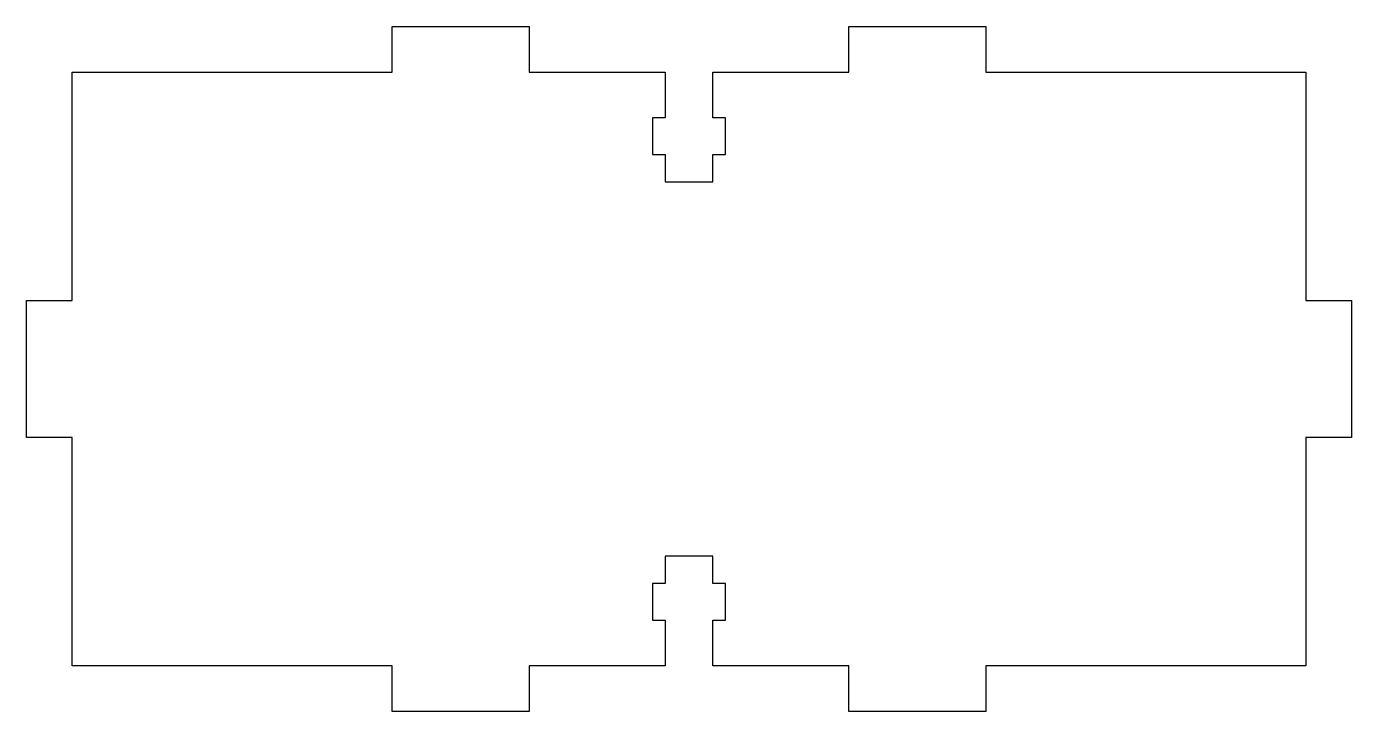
# Model space of a CAD drawing. Header units: millimetres. Extents: x -72 to 72, y -38 to 38.
import ezdxf

# ---------------------------------------------------------------- set-up
doc = ezdxf.new("R2010")
doc.units = ezdxf.units.MM
doc.layers.add('Sketch', color=7, linetype='CONTINUOUS')

msp = doc.modelspace()

# ---------------------------------------------------------------- linework, layer by layer
at = {"layer": 'Sketch'}
for p, q in [((-32.5, 32.5), (-32.5, 37.5)), ((-32.5, 37.5), (-17.5, 37.5)), ((-17.5, 37.5), (-17.5, 32.5)), ((17.5, 32.5), (17.5, 37.5)), ((17.5, 37.5), (32.5, 37.5)), ((32.5, 37.5), (32.5, 32.5)), ((-67.5, 32.5), (-32.5, 32.5)), ((-67.5, 7.5), (-67.5, 32.5)), ((-17.5, 32.5), (-2.625, 32.5)), ((-2.625, 32.5), (-2.625, 27.5)), ((2.625, 27.5), (2.625, 32.5)), ((2.625, 32.5), (17.5, 32.5)), ((32.5, 32.5), (67.5, 32.5)), ((67.5, 32.5), (67.5, 7.5)), ((-2.625, 27.5), (-4, 27.5)), ((-4, 27.5), (-4, 23.5)), ((4, 27.5), (2.625, 27.5)), ((4, 23.5), (4, 27.5)), ((-4, 23.5), (-2.625, 23.5)), ((-2.625, 23.5), (-2.625, 20.5)), ((2.625, 20.5), (2.625, 23.5)), ((2.625, 23.5), (4, 23.5)), ((-2.625, 20.5), (2.625, 20.5)), ((-72.5, -7.5), (-72.5, 7.5)), ((-72.5, 7.5), (-67.5, 7.5)), ((67.5, 7.5), (72.5, 7.5)), ((72.5, 7.5), (72.5, -7.5)), ((-67.5, -7.5), (-72.5, -7.5)), ((-67.5, -32.5), (-67.5, -7.5)), ((72.5, -7.5), (67.5, -7.5)), ((67.5, -7.5), (67.5, -32.5)), ((2.625, -20.5), (-2.625, -20.5)), ((-2.625, -20.5), (-2.625, -23.5)), ((2.625, -23.5), (2.625, -20.5)), ((-2.625, -23.5), (-4, -23.5)), ((-4, -23.5), (-4, -27.5)), ((4, -23.5), (2.625, -23.5)), ((4, -27.5), (4, -23.5)), ((-4, -27.5), (-2.625, -27.5)), ((-2.625, -27.5), (-2.625, -32.5)), ((2.625, -32.5), (2.625, -27.5)), ((2.625, -27.5), (4, -27.5)), ((-32.5, -32.5), (-67.5, -32.5)), ((-32.5, -37.5), (-32.5, -32.5)), ((-2.625, -32.5), (-17.5, -32.5)), ((-17.5, -32.5), (-17.5, -37.5)), ((17.5, -32.5), (2.625, -32.5)), ((17.5, -37.5), (17.5, -32.5)), ((67.5, -32.5), (32.5, -32.5)), ((32.5, -32.5), (32.5, -37.5)), ((-17.5, -37.5), (-32.5, -37.5)), ((32.5, -37.5), (17.5, -37.5))]:
    msp.add_line(p, q, dxfattribs=at)

doc.saveas('drawing.dxf')
